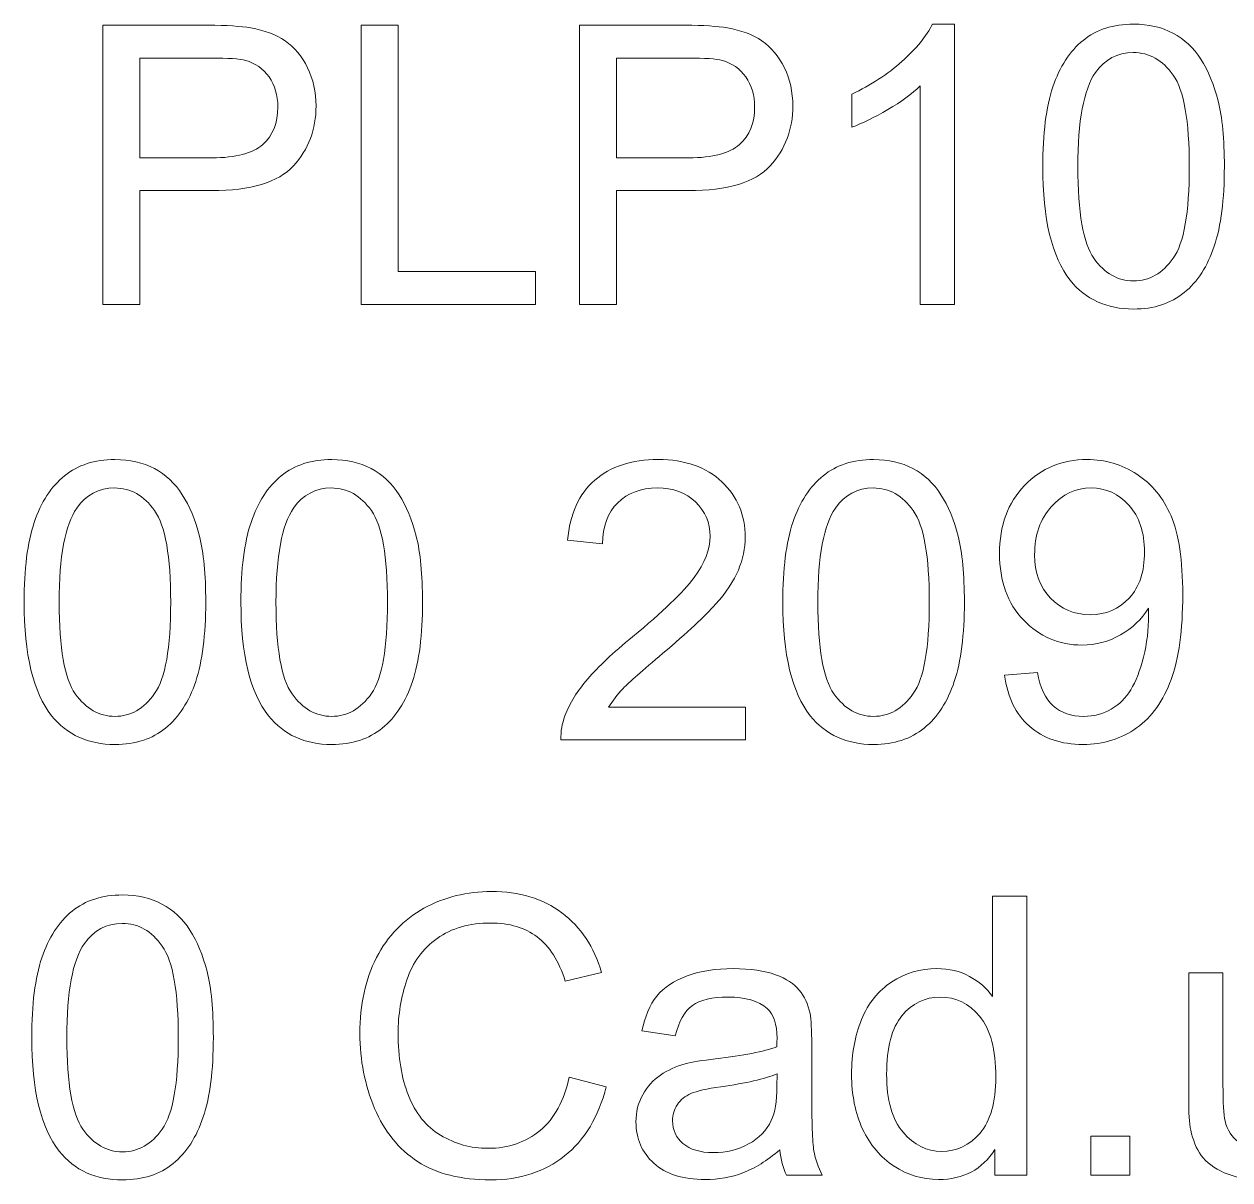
# Model space of a CAD drawing. Header units: millimetres. Extents: x -388 to 390, y -1187 to 1583.
# Drawn here: x 16.4 to 201.4, y 1205 to 1382.3 of the extents above; entities that cross this region are included whole.
import ezdxf

# ---------------------------------------------------------------- set-up
doc = ezdxf.new("R2010")
doc.units = ezdxf.units.MM
doc.header["$MEASUREMENT"] = 0
doc.layers.add('Livello 1', color=7, linetype='Continuous')

msp = doc.modelspace()

# ---------------------------------------------------------------- linework, layer by layer
at = {"layer": 'Livello 1', "color": 2, "lineweight": 9}
for points, knots in [([(28.5056, 1339.314), (28.5056, 1339.314), (28.5056, 1382.1336), (28.5056, 1382.1336), (28.5056, 1382.1336), (28.5056, 1382.1336), (44.6726, 1382.1336), (44.6726, 1382.1336), (44.6726, 1382.1336), (47.5133, 1382.1336), (49.6861, 1381.994), (51.1912, 1381.7249), (51.1912, 1381.7249), (53.2943, 1381.3761), (55.0585, 1380.7083), (56.4839, 1379.7315), (56.4839, 1379.7315), (57.9092, 1378.7447), (59.0554, 1377.3692), (59.9226, 1375.605), (59.9226, 1375.605), (60.7897, 1373.8408), (61.2183, 1371.8972), (61.2183, 1369.7741), (61.2183, 1369.7741), (61.2183, 1366.146), (60.0621, 1363.0661), (57.7397, 1360.5544), (57.7397, 1360.5544), (55.4273, 1358.0326), (51.2311, 1356.7767), (45.171, 1356.7767), (45.171, 1356.7767), (45.171, 1356.7767), (34.187, 1356.7767), (34.187, 1356.7767), (34.187, 1356.7767), (34.187, 1356.7767), (34.187, 1339.314), (34.187, 1339.314), (34.187, 1339.314), (34.187, 1339.314), (28.5056, 1339.314), (28.5056, 1339.314)], [0, 0, 0, 0, 0.08333333, 0.08333333, 0.08333333, 0.08333333, 0.16666667, 0.16666667, 0.16666667, 0.16666667, 0.25, 0.25, 0.25, 0.25, 0.33333333, 0.33333333, 0.33333333, 0.33333333, 0.41666667, 0.41666667, 0.41666667, 0.41666667, 0.5, 0.5, 0.5, 0.5, 0.58333333, 0.58333333, 0.58333333, 0.58333333, 0.66666667, 0.66666667, 0.66666667, 0.66666667, 0.75, 0.75, 0.75, 0.75, 0.83333333, 0.83333333, 0.83333333, 0.83333333, 1, 1, 1, 1]), ([(68.1556, 1339.314), (68.1556, 1339.314), (68.1556, 1382.1336), (68.1556, 1382.1336), (68.1556, 1382.1336), (68.1556, 1382.1336), (73.837, 1382.1336), (73.837, 1382.1336), (73.837, 1382.1336), (73.837, 1382.1336), (73.837, 1344.3375), (73.837, 1344.3375), (73.837, 1344.3375), (73.837, 1344.3375), (94.8879, 1344.3375), (94.8879, 1344.3375), (94.8879, 1344.3375), (94.8879, 1344.3375), (94.8879, 1339.314), (94.8879, 1339.314), (94.8879, 1339.314), (94.8879, 1339.314), (68.1556, 1339.314), (68.1556, 1339.314)], [0, 0, 0, 0, 0.14285714, 0.14285714, 0.14285714, 0.14285714, 0.28571429, 0.28571429, 0.28571429, 0.28571429, 0.42857143, 0.42857143, 0.42857143, 0.42857143, 0.57142857, 0.57142857, 0.57142857, 0.57142857, 0.71428571, 0.71428571, 0.71428571, 0.71428571, 1, 1, 1, 1]), ([(101.6557, 1339.314), (101.6557, 1339.314), (101.6557, 1382.1336), (101.6557, 1382.1336), (101.6557, 1382.1336), (101.6557, 1382.1336), (117.8227, 1382.1336), (117.8227, 1382.1336), (117.8227, 1382.1336), (120.6634, 1382.1336), (122.8362, 1381.994), (124.3413, 1381.7249), (124.3413, 1381.7249), (126.4444, 1381.3761), (128.2086, 1380.7083), (129.634, 1379.7315), (129.634, 1379.7315), (131.0593, 1378.7447), (132.2055, 1377.3692), (133.0727, 1375.605), (133.0727, 1375.605), (133.9398, 1373.8408), (134.3684, 1371.8972), (134.3684, 1369.7741), (134.3684, 1369.7741), (134.3684, 1366.146), (133.2122, 1363.0661), (130.8898, 1360.5544), (130.8898, 1360.5544), (128.5774, 1358.0326), (124.3812, 1356.7767), (118.3211, 1356.7767), (118.3211, 1356.7767), (118.3211, 1356.7767), (107.3371, 1356.7767), (107.3371, 1356.7767), (107.3371, 1356.7767), (107.3371, 1356.7767), (107.3371, 1339.314), (107.3371, 1339.314), (107.3371, 1339.314), (107.3371, 1339.314), (101.6557, 1339.314), (101.6557, 1339.314)], [0, 0, 0, 0, 0.08333333, 0.08333333, 0.08333333, 0.08333333, 0.16666667, 0.16666667, 0.16666667, 0.16666667, 0.25, 0.25, 0.25, 0.25, 0.33333333, 0.33333333, 0.33333333, 0.33333333, 0.41666667, 0.41666667, 0.41666667, 0.41666667, 0.5, 0.5, 0.5, 0.5, 0.58333333, 0.58333333, 0.58333333, 0.58333333, 0.66666667, 0.66666667, 0.66666667, 0.66666667, 0.75, 0.75, 0.75, 0.75, 0.83333333, 0.83333333, 0.83333333, 0.83333333, 1, 1, 1, 1]), ([(159.1871, 1339.314), (159.1871, 1339.314), (153.9243, 1339.314), (153.9243, 1339.314), (153.9243, 1339.314), (153.9243, 1339.314), (153.9243, 1372.8241), (153.9243, 1372.8241), (153.9243, 1372.8241), (152.6585, 1371.6081), (150.9939, 1370.4021), (148.9406, 1369.196), (148.9406, 1369.196), (146.8874, 1367.99), (145.0335, 1367.0829), (143.3988, 1366.4849), (143.3988, 1366.4849), (143.3988, 1366.4849), (143.3988, 1371.5682), (143.3988, 1371.5682), (143.3988, 1371.5682), (146.3392, 1372.9437), (148.9107, 1374.6182), (151.1135, 1376.5918), (151.1135, 1376.5918), (153.3163, 1378.5553), (154.8812, 1380.4591), (155.7982, 1382.313), (155.7982, 1382.313), (155.7982, 1382.313), (159.1871, 1382.313), (159.1871, 1382.313), (159.1871, 1382.313), (159.1871, 1382.313), (159.1871, 1339.314), (159.1871, 1339.314)], [0, 0, 0, 0, 0.1, 0.1, 0.1, 0.1, 0.2, 0.2, 0.2, 0.2, 0.3, 0.3, 0.3, 0.3, 0.4, 0.4, 0.4, 0.4, 0.5, 0.5, 0.5, 0.5, 0.6, 0.6, 0.6, 0.6, 0.7, 0.7, 0.7, 0.7, 0.8, 0.8, 0.8, 0.8, 1, 1, 1, 1]), ([(172.7127, 1360.4447), (172.7127, 1365.4981), (173.231, 1369.5847), (174.2676, 1372.6746), (174.2676, 1372.6746), (175.3141, 1375.7744), (176.8591, 1378.1566), (178.9123, 1379.8212), (178.9123, 1379.8212), (180.9556, 1381.4857), (183.5372, 1382.313), (186.647, 1382.313), (186.647, 1382.313), (188.9395, 1382.313), (190.9529, 1381.8545), (192.6971, 1380.9275), (192.6971, 1380.9275), (194.4314, 1380.0006), (195.8667, 1378.665), (196.9831, 1376.9207), (196.9831, 1376.9207), (198.0994, 1375.1864), (198.9765, 1373.0633), (199.6145, 1370.5615), (199.6145, 1370.5615), (200.2623, 1368.0597), (200.5813, 1364.6808), (200.5813, 1360.4447), (200.5813, 1360.4447), (200.5813, 1355.4212), (200.063, 1351.3545), (199.0363, 1348.2647), (199.0363, 1348.2647), (198.0097, 1345.1648), (196.4648, 1342.7826), (194.4115, 1341.1081), (194.4115, 1341.1081), (192.3682, 1339.4336), (189.7767, 1338.5964), (186.647, 1338.5964), (186.647, 1338.5964), (182.5305, 1338.5964), (179.2911, 1340.0615), (176.9388, 1343.0019), (176.9388, 1343.0019), (174.1181, 1346.5901), (172.7127, 1352.4011), (172.7127, 1360.4447)], [0, 0, 0, 0, 0.07692308, 0.07692308, 0.07692308, 0.07692308, 0.15384615, 0.15384615, 0.15384615, 0.15384615, 0.23076923, 0.23076923, 0.23076923, 0.23076923, 0.30769231, 0.30769231, 0.30769231, 0.30769231, 0.38461538, 0.38461538, 0.38461538, 0.38461538, 0.46153846, 0.46153846, 0.46153846, 0.46153846, 0.53846154, 0.53846154, 0.53846154, 0.53846154, 0.61538462, 0.61538462, 0.61538462, 0.61538462, 0.69230769, 0.69230769, 0.69230769, 0.69230769, 0.76923077, 0.76923077, 0.76923077, 0.76923077, 0.84615385, 0.84615385, 0.84615385, 0.84615385, 1, 1, 1, 1]), ([(34.187, 1361.8003), (34.187, 1361.8003), (45.2507, 1361.8003), (45.2507, 1361.8003), (45.2507, 1361.8003), (48.9187, 1361.8003), (51.5102, 1362.478), (53.0551, 1363.8436), (53.0551, 1363.8436), (54.5901, 1365.2091), (55.3576, 1367.1228), (55.3576, 1369.6047), (55.3576, 1369.6047), (55.3576, 1371.3888), (54.909, 1372.9238), (54.002, 1374.1996), (54.002, 1374.1996), (53.095, 1375.4754), (51.8989, 1376.3226), (50.4237, 1376.7313), (50.4237, 1376.7313), (49.4669, 1376.9805), (47.7027, 1377.1101), (45.1411, 1377.1101), (45.1411, 1377.1101), (45.1411, 1377.1101), (34.187, 1377.1101), (34.187, 1377.1101), (34.187, 1377.1101), (34.187, 1377.1101), (34.187, 1361.8003), (34.187, 1361.8003)], [0, 0, 0, 0, 0.11111111, 0.11111111, 0.11111111, 0.11111111, 0.22222222, 0.22222222, 0.22222222, 0.22222222, 0.33333333, 0.33333333, 0.33333333, 0.33333333, 0.44444444, 0.44444444, 0.44444444, 0.44444444, 0.55555556, 0.55555556, 0.55555556, 0.55555556, 0.66666667, 0.66666667, 0.66666667, 0.66666667, 0.77777778, 0.77777778, 0.77777778, 0.77777778, 1, 1, 1, 1]), ([(107.3371, 1361.8003), (107.3371, 1361.8003), (118.4008, 1361.8003), (118.4008, 1361.8003), (118.4008, 1361.8003), (122.0688, 1361.8003), (124.6603, 1362.478), (126.2052, 1363.8436), (126.2052, 1363.8436), (127.7402, 1365.2091), (128.5077, 1367.1228), (128.5077, 1369.6047), (128.5077, 1369.6047), (128.5077, 1371.3888), (128.0591, 1372.9238), (127.1521, 1374.1996), (127.1521, 1374.1996), (126.2451, 1375.4754), (125.049, 1376.3226), (123.5738, 1376.7313), (123.5738, 1376.7313), (122.617, 1376.9805), (120.8528, 1377.1101), (118.2912, 1377.1101), (118.2912, 1377.1101), (118.2912, 1377.1101), (107.3371, 1377.1101), (107.3371, 1377.1101), (107.3371, 1377.1101), (107.3371, 1377.1101), (107.3371, 1361.8003), (107.3371, 1361.8003)], [0, 0, 0, 0, 0.11111111, 0.11111111, 0.11111111, 0.11111111, 0.22222222, 0.22222222, 0.22222222, 0.22222222, 0.33333333, 0.33333333, 0.33333333, 0.33333333, 0.44444444, 0.44444444, 0.44444444, 0.44444444, 0.55555556, 0.55555556, 0.55555556, 0.55555556, 0.66666667, 0.66666667, 0.66666667, 0.66666667, 0.77777778, 0.77777778, 0.77777778, 0.77777778, 1, 1, 1, 1]), ([(178.095, 1360.4248), (178.095, 1353.3779), (178.9123, 1348.6932), (180.5569, 1346.3808), (180.5569, 1346.3808), (182.2015, 1344.0584), (184.2349, 1342.9022), (186.647, 1342.9022), (186.647, 1342.9022), (189.0591, 1342.9022), (191.0924, 1344.0684), (192.737, 1346.3908), (192.737, 1346.3908), (194.3816, 1348.7231), (195.1989, 1353.3978), (195.1989, 1360.4248), (195.1989, 1360.4248), (195.1989, 1367.4717), (194.3816, 1372.1563), (192.737, 1374.4687), (192.737, 1374.4687), (191.1024, 1376.7911), (189.0491, 1377.9473), (186.5872, 1377.9473), (186.5872, 1377.9473), (184.1751, 1377.9473), (182.2414, 1376.9207), (180.7962, 1374.8774), (180.7962, 1374.8774), (178.9921, 1372.2759), (178.095, 1367.4517), (178.095, 1360.4248)], [0, 0, 0, 0, 0.11111111, 0.11111111, 0.11111111, 0.11111111, 0.22222222, 0.22222222, 0.22222222, 0.22222222, 0.33333333, 0.33333333, 0.33333333, 0.33333333, 0.44444444, 0.44444444, 0.44444444, 0.44444444, 0.55555556, 0.55555556, 0.55555556, 0.55555556, 0.66666667, 0.66666667, 0.66666667, 0.66666667, 0.77777778, 0.77777778, 0.77777778, 0.77777778, 1, 1, 1, 1]), ([(16.4253, 1293.6337), (16.4253, 1298.6871), (16.9436, 1302.7737), (17.9802, 1305.8636), (17.9802, 1305.8636), (19.0267, 1308.9634), (20.5717, 1311.3456), (22.6249, 1313.0102), (22.6249, 1313.0102), (24.6682, 1314.6747), (27.2498, 1315.502), (30.3596, 1315.502), (30.3596, 1315.502), (32.6521, 1315.502), (34.6655, 1315.0435), (36.4097, 1314.1165), (36.4097, 1314.1165), (38.144, 1313.1896), (39.5793, 1311.854), (40.6957, 1310.1097), (40.6957, 1310.1097), (41.812, 1308.3754), (42.6891, 1306.2523), (43.3271, 1303.7505), (43.3271, 1303.7505), (43.9749, 1301.2487), (44.2939, 1297.8698), (44.2939, 1293.6337), (44.2939, 1293.6337), (44.2939, 1288.6102), (43.7756, 1284.5435), (42.7489, 1281.4537), (42.7489, 1281.4537), (41.7223, 1278.3538), (40.1774, 1275.9716), (38.1241, 1274.2971), (38.1241, 1274.2971), (36.0808, 1272.6226), (33.4893, 1271.7854), (30.3596, 1271.7854), (30.3596, 1271.7854), (26.2431, 1271.7854), (23.0037, 1273.2505), (20.6514, 1276.1909), (20.6514, 1276.1909), (17.8307, 1279.7791), (16.4253, 1285.5901), (16.4253, 1293.6337)], [0, 0, 0, 0, 0.07692308, 0.07692308, 0.07692308, 0.07692308, 0.15384615, 0.15384615, 0.15384615, 0.15384615, 0.23076923, 0.23076923, 0.23076923, 0.23076923, 0.30769231, 0.30769231, 0.30769231, 0.30769231, 0.38461538, 0.38461538, 0.38461538, 0.38461538, 0.46153846, 0.46153846, 0.46153846, 0.46153846, 0.53846154, 0.53846154, 0.53846154, 0.53846154, 0.61538462, 0.61538462, 0.61538462, 0.61538462, 0.69230769, 0.69230769, 0.69230769, 0.69230769, 0.76923077, 0.76923077, 0.76923077, 0.76923077, 0.84615385, 0.84615385, 0.84615385, 0.84615385, 1, 1, 1, 1]), ([(49.6862, 1293.6337), (49.6862, 1298.6871), (50.2045, 1302.7737), (51.2411, 1305.8636), (51.2411, 1305.8636), (52.2876, 1308.9634), (53.8326, 1311.3456), (55.8858, 1313.0102), (55.8858, 1313.0102), (57.9291, 1314.6747), (60.5107, 1315.502), (63.6205, 1315.502), (63.6205, 1315.502), (65.913, 1315.502), (67.9264, 1315.0435), (69.6706, 1314.1165), (69.6706, 1314.1165), (71.4049, 1313.1896), (72.8402, 1311.854), (73.9566, 1310.1097), (73.9566, 1310.1097), (75.0729, 1308.3754), (75.95, 1306.2523), (76.588, 1303.7505), (76.588, 1303.7505), (77.2358, 1301.2487), (77.5548, 1297.8698), (77.5548, 1293.6337), (77.5548, 1293.6337), (77.5548, 1288.6102), (77.0365, 1284.5435), (76.0098, 1281.4537), (76.0098, 1281.4537), (74.9832, 1278.3538), (73.4383, 1275.9716), (71.385, 1274.2971), (71.385, 1274.2971), (69.3417, 1272.6226), (66.7502, 1271.7854), (63.6205, 1271.7854), (63.6205, 1271.7854), (59.504, 1271.7854), (56.2646, 1273.2505), (53.9123, 1276.1909), (53.9123, 1276.1909), (51.0916, 1279.7791), (49.6862, 1285.5901), (49.6862, 1293.6337)], [0, 0, 0, 0, 0.07692308, 0.07692308, 0.07692308, 0.07692308, 0.15384615, 0.15384615, 0.15384615, 0.15384615, 0.23076923, 0.23076923, 0.23076923, 0.23076923, 0.30769231, 0.30769231, 0.30769231, 0.30769231, 0.38461538, 0.38461538, 0.38461538, 0.38461538, 0.46153846, 0.46153846, 0.46153846, 0.46153846, 0.53846154, 0.53846154, 0.53846154, 0.53846154, 0.61538462, 0.61538462, 0.61538462, 0.61538462, 0.69230769, 0.69230769, 0.69230769, 0.69230769, 0.76923077, 0.76923077, 0.76923077, 0.76923077, 0.84615385, 0.84615385, 0.84615385, 0.84615385, 1, 1, 1, 1]), ([(127.1322, 1277.5265), (127.1322, 1277.5265), (127.1322, 1272.503), (127.1322, 1272.503), (127.1322, 1272.503), (127.1322, 1272.503), (98.7851, 1272.503), (98.7851, 1272.503), (98.7851, 1272.503), (98.7452, 1273.7688), (98.9546, 1274.9849), (99.4031, 1276.161), (99.4031, 1276.161), (100.1307, 1278.0847), (101.2969, 1279.9885), (102.9016, 1281.8523), (102.9016, 1281.8523), (104.5064, 1283.7162), (106.7988, 1285.8692), (109.7791, 1288.3112), (109.7791, 1288.3112), (114.4139, 1292.1286), (117.5635, 1295.1487), (119.2081, 1297.3814), (119.2081, 1297.3814), (120.8627, 1299.6141), (121.69, 1301.7272), (121.69, 1303.7206), (121.69, 1303.7206), (121.69, 1305.8038), (120.9425, 1307.5581), (119.4474, 1308.9933), (119.4474, 1308.9933), (117.9523, 1310.4187), (115.9987, 1311.1363), (113.5965, 1311.1363), (113.5965, 1311.1363), (111.0549, 1311.1363), (109.0215, 1310.3788), (107.4965, 1308.8638), (107.4965, 1308.8638), (105.9715, 1307.3587), (105.2041, 1305.2656), (105.1841, 1302.5844), (105.1841, 1302.5844), (105.1841, 1302.5844), (99.8018, 1303.1226), (99.8018, 1303.1226), (99.8018, 1303.1226), (100.1706, 1307.1494), (101.566, 1310.2193), (103.9781, 1312.3324), (103.9781, 1312.3324), (106.4001, 1314.4455), (109.6395, 1315.502), (113.7162, 1315.502), (113.7162, 1315.502), (117.8227, 1315.502), (121.082, 1314.3657), (123.4742, 1312.0832), (123.4742, 1312.0832), (125.8763, 1309.8007), (127.0724, 1306.97), (127.0724, 1303.601), (127.0724, 1303.601), (127.0724, 1301.8866), (126.7235, 1300.2022), (126.0158, 1298.5476), (126.0158, 1298.5476), (125.3181, 1296.8831), (124.1519, 1295.1388), (122.5273, 1293.3048), (122.5273, 1293.3048), (120.8926, 1291.4808), (118.1915, 1288.959), (114.4238, 1285.7695), (114.4238, 1285.7695), (111.2642, 1283.1182), (109.2309, 1281.3241), (108.3338, 1280.3772), (108.3338, 1280.3772), (107.4367, 1279.4303), (106.6992, 1278.4834), (106.1111, 1277.5265), (106.1111, 1277.5265), (106.1111, 1277.5265), (127.1322, 1277.5265), (127.1322, 1277.5265)], [0, 0, 0, 0, 0.04347826, 0.04347826, 0.04347826, 0.04347826, 0.08695652, 0.08695652, 0.08695652, 0.08695652, 0.13043478, 0.13043478, 0.13043478, 0.13043478, 0.17391304, 0.17391304, 0.17391304, 0.17391304, 0.2173913, 0.2173913, 0.2173913, 0.2173913, 0.26086957, 0.26086957, 0.26086957, 0.26086957, 0.30434783, 0.30434783, 0.30434783, 0.30434783, 0.34782609, 0.34782609, 0.34782609, 0.34782609, 0.39130435, 0.39130435, 0.39130435, 0.39130435, 0.43478261, 0.43478261, 0.43478261, 0.43478261, 0.47826087, 0.47826087, 0.47826087, 0.47826087, 0.52173913, 0.52173913, 0.52173913, 0.52173913, 0.56521739, 0.56521739, 0.56521739, 0.56521739, 0.60869565, 0.60869565, 0.60869565, 0.60869565, 0.65217391, 0.65217391, 0.65217391, 0.65217391, 0.69565217, 0.69565217, 0.69565217, 0.69565217, 0.73913043, 0.73913043, 0.73913043, 0.73913043, 0.7826087, 0.7826087, 0.7826087, 0.7826087, 0.82608696, 0.82608696, 0.82608696, 0.82608696, 0.86956522, 0.86956522, 0.86956522, 0.86956522, 0.91304348, 0.91304348, 0.91304348, 0.91304348, 1, 1, 1, 1]), ([(132.8235, 1293.6337), (132.8235, 1298.6871), (133.3418, 1302.7737), (134.3784, 1305.8636), (134.3784, 1305.8636), (135.4249, 1308.9634), (136.9699, 1311.3456), (139.0231, 1313.0102), (139.0231, 1313.0102), (141.0664, 1314.6747), (143.648, 1315.502), (146.7578, 1315.502), (146.7578, 1315.502), (149.0503, 1315.502), (151.0637, 1315.0435), (152.8079, 1314.1165), (152.8079, 1314.1165), (154.5422, 1313.1896), (155.9775, 1311.854), (157.0939, 1310.1097), (157.0939, 1310.1097), (158.2102, 1308.3754), (159.0873, 1306.2523), (159.7253, 1303.7505), (159.7253, 1303.7505), (160.3731, 1301.2487), (160.6921, 1297.8698), (160.6921, 1293.6337), (160.6921, 1293.6337), (160.6921, 1288.6102), (160.1738, 1284.5435), (159.1471, 1281.4537), (159.1471, 1281.4537), (158.1205, 1278.3538), (156.5756, 1275.9716), (154.5223, 1274.2971), (154.5223, 1274.2971), (152.479, 1272.6226), (149.8875, 1271.7854), (146.7578, 1271.7854), (146.7578, 1271.7854), (142.6413, 1271.7854), (139.4019, 1273.2505), (137.0496, 1276.1909), (137.0496, 1276.1909), (134.2289, 1279.7791), (132.8235, 1285.5901), (132.8235, 1293.6337)], [0, 0, 0, 0, 0.07692308, 0.07692308, 0.07692308, 0.07692308, 0.15384615, 0.15384615, 0.15384615, 0.15384615, 0.23076923, 0.23076923, 0.23076923, 0.23076923, 0.30769231, 0.30769231, 0.30769231, 0.30769231, 0.38461538, 0.38461538, 0.38461538, 0.38461538, 0.46153846, 0.46153846, 0.46153846, 0.46153846, 0.53846154, 0.53846154, 0.53846154, 0.53846154, 0.61538462, 0.61538462, 0.61538462, 0.61538462, 0.69230769, 0.69230769, 0.69230769, 0.69230769, 0.76923077, 0.76923077, 0.76923077, 0.76923077, 0.84615385, 0.84615385, 0.84615385, 0.84615385, 1, 1, 1, 1]), ([(166.8618, 1282.4304), (166.8618, 1282.4304), (171.8853, 1282.8491), (171.8853, 1282.8491), (171.8853, 1282.8491), (172.3139, 1280.4769), (173.1313, 1278.7625), (174.3373, 1277.696), (174.3373, 1277.696), (175.5433, 1276.6295), (177.0883, 1276.0912), (178.9821, 1276.0912), (178.9821, 1276.0912), (180.5968, 1276.0912), (182.0121, 1276.46), (183.2381, 1277.2076), (183.2381, 1277.2076), (184.4641, 1277.9452), (185.4608, 1278.9319), (186.2283, 1280.1778), (186.2283, 1280.1778), (186.9958, 1281.4138), (187.6437, 1283.0883), (188.1719, 1285.1914), (188.1719, 1285.1914), (188.7002, 1287.2945), (188.9594, 1289.4375), (188.9594, 1291.6203), (188.9594, 1291.6203), (188.9594, 1291.8496), (188.9494, 1292.2084), (188.9295, 1292.6768), (188.9295, 1292.6768), (187.8829, 1291.0023), (186.4476, 1289.6368), (184.6335, 1288.6002), (184.6335, 1288.6002), (182.8195, 1287.5536), (180.846, 1287.0353), (178.7329, 1287.0353), (178.7329, 1287.0353), (175.1945, 1287.0353), (172.2043, 1288.3211), (169.7523, 1290.8927), (169.7523, 1290.8927), (167.3103, 1293.4543), (166.0844, 1296.8432), (166.0844, 1301.0494), (166.0844, 1301.0494), (166.0844, 1305.3951), (167.3602, 1308.8837), (169.9218, 1311.535), (169.9218, 1311.535), (172.4734, 1314.1764), (175.6729, 1315.502), (179.5303, 1315.502), (179.5303, 1315.502), (182.3012, 1315.502), (184.8429, 1314.7545), (187.1553, 1313.2494), (187.1553, 1313.2494), (189.4577, 1311.7543), (191.202, 1309.6213), (192.3981, 1306.8404), (192.3981, 1306.8404), (193.5942, 1304.0695), (194.1922, 1300.0527), (194.1922, 1294.7999), (194.1922, 1294.7999), (194.1922, 1289.3278), (193.6041, 1284.9721), (192.418, 1281.7327), (192.418, 1281.7327), (191.2319, 1278.4834), (189.4577, 1276.0215), (187.1154, 1274.327), (187.1154, 1274.327), (184.7731, 1272.6326), (182.0321, 1271.7854), (178.8824, 1271.7854), (178.8824, 1271.7854), (175.5334, 1271.7854), (172.8023, 1272.7123), (170.6793, 1274.5762), (170.6793, 1274.5762), (168.5662, 1276.4401), (167.2904, 1279.0615), (166.8618, 1282.4304)], [0, 0, 0, 0, 0.04347826, 0.04347826, 0.04347826, 0.04347826, 0.08695652, 0.08695652, 0.08695652, 0.08695652, 0.13043478, 0.13043478, 0.13043478, 0.13043478, 0.17391304, 0.17391304, 0.17391304, 0.17391304, 0.2173913, 0.2173913, 0.2173913, 0.2173913, 0.26086957, 0.26086957, 0.26086957, 0.26086957, 0.30434783, 0.30434783, 0.30434783, 0.30434783, 0.34782609, 0.34782609, 0.34782609, 0.34782609, 0.39130435, 0.39130435, 0.39130435, 0.39130435, 0.43478261, 0.43478261, 0.43478261, 0.43478261, 0.47826087, 0.47826087, 0.47826087, 0.47826087, 0.52173913, 0.52173913, 0.52173913, 0.52173913, 0.56521739, 0.56521739, 0.56521739, 0.56521739, 0.60869565, 0.60869565, 0.60869565, 0.60869565, 0.65217391, 0.65217391, 0.65217391, 0.65217391, 0.69565217, 0.69565217, 0.69565217, 0.69565217, 0.73913043, 0.73913043, 0.73913043, 0.73913043, 0.7826087, 0.7826087, 0.7826087, 0.7826087, 0.82608696, 0.82608696, 0.82608696, 0.82608696, 0.86956522, 0.86956522, 0.86956522, 0.86956522, 0.91304348, 0.91304348, 0.91304348, 0.91304348, 1, 1, 1, 1]), ([(21.8076, 1293.6138), (21.8076, 1286.5669), (22.6249, 1281.8822), (24.2695, 1279.5698), (24.2695, 1279.5698), (25.9141, 1277.2474), (27.9475, 1276.0912), (30.3596, 1276.0912), (30.3596, 1276.0912), (32.7717, 1276.0912), (34.805, 1277.2574), (36.4496, 1279.5798), (36.4496, 1279.5798), (38.0942, 1281.9121), (38.9115, 1286.5868), (38.9115, 1293.6138), (38.9115, 1293.6138), (38.9115, 1300.6607), (38.0942, 1305.3453), (36.4496, 1307.6577), (36.4496, 1307.6577), (34.815, 1309.9801), (32.7617, 1311.1363), (30.2998, 1311.1363), (30.2998, 1311.1363), (27.8877, 1311.1363), (25.954, 1310.1097), (24.5088, 1308.0664), (24.5088, 1308.0664), (22.7047, 1305.4649), (21.8076, 1300.6407), (21.8076, 1293.6138)], [0, 0, 0, 0, 0.11111111, 0.11111111, 0.11111111, 0.11111111, 0.22222222, 0.22222222, 0.22222222, 0.22222222, 0.33333333, 0.33333333, 0.33333333, 0.33333333, 0.44444444, 0.44444444, 0.44444444, 0.44444444, 0.55555556, 0.55555556, 0.55555556, 0.55555556, 0.66666667, 0.66666667, 0.66666667, 0.66666667, 0.77777778, 0.77777778, 0.77777778, 0.77777778, 1, 1, 1, 1]), ([(55.0685, 1293.6138), (55.0685, 1286.5669), (55.8858, 1281.8822), (57.5304, 1279.5698), (57.5304, 1279.5698), (59.175, 1277.2474), (61.2084, 1276.0912), (63.6205, 1276.0912), (63.6205, 1276.0912), (66.0326, 1276.0912), (68.0659, 1277.2574), (69.7105, 1279.5798), (69.7105, 1279.5798), (71.3551, 1281.9121), (72.1724, 1286.5868), (72.1724, 1293.6138), (72.1724, 1293.6138), (72.1724, 1300.6607), (71.3551, 1305.3453), (69.7105, 1307.6577), (69.7105, 1307.6577), (68.0759, 1309.9801), (66.0226, 1311.1363), (63.5607, 1311.1363), (63.5607, 1311.1363), (61.1486, 1311.1363), (59.2149, 1310.1097), (57.7697, 1308.0664), (57.7697, 1308.0664), (55.9656, 1305.4649), (55.0685, 1300.6407), (55.0685, 1293.6138)], [0, 0, 0, 0, 0.11111111, 0.11111111, 0.11111111, 0.11111111, 0.22222222, 0.22222222, 0.22222222, 0.22222222, 0.33333333, 0.33333333, 0.33333333, 0.33333333, 0.44444444, 0.44444444, 0.44444444, 0.44444444, 0.55555556, 0.55555556, 0.55555556, 0.55555556, 0.66666667, 0.66666667, 0.66666667, 0.66666667, 0.77777778, 0.77777778, 0.77777778, 0.77777778, 1, 1, 1, 1]), ([(138.2058, 1293.6138), (138.2058, 1286.5669), (139.0231, 1281.8822), (140.6677, 1279.5698), (140.6677, 1279.5698), (142.3123, 1277.2474), (144.3457, 1276.0912), (146.7578, 1276.0912), (146.7578, 1276.0912), (149.1699, 1276.0912), (151.2032, 1277.2574), (152.8478, 1279.5798), (152.8478, 1279.5798), (154.4924, 1281.9121), (155.3097, 1286.5868), (155.3097, 1293.6138), (155.3097, 1293.6138), (155.3097, 1300.6607), (154.4924, 1305.3453), (152.8478, 1307.6577), (152.8478, 1307.6577), (151.2132, 1309.9801), (149.1599, 1311.1363), (146.698, 1311.1363), (146.698, 1311.1363), (144.2859, 1311.1363), (142.3522, 1310.1097), (140.907, 1308.0664), (140.907, 1308.0664), (139.1029, 1305.4649), (138.2058, 1300.6407), (138.2058, 1293.6138)], [0, 0, 0, 0, 0.11111111, 0.11111111, 0.11111111, 0.11111111, 0.22222222, 0.22222222, 0.22222222, 0.22222222, 0.33333333, 0.33333333, 0.33333333, 0.33333333, 0.44444444, 0.44444444, 0.44444444, 0.44444444, 0.55555556, 0.55555556, 0.55555556, 0.55555556, 0.66666667, 0.66666667, 0.66666667, 0.66666667, 0.77777778, 0.77777778, 0.77777778, 0.77777778, 1, 1, 1, 1]), ([(188.3314, 1301.3185), (188.3314, 1304.3286), (187.534, 1306.7208), (185.9393, 1308.485), (185.9393, 1308.485), (184.3545, 1310.2492), (182.4208, 1311.1363), (180.1482, 1311.1363), (180.1482, 1311.1363), (177.796, 1311.1363), (175.7626, 1310.1894), (174.0482, 1308.2857), (174.0482, 1308.2857), (172.3239, 1306.3819), (171.4667, 1303.91), (171.4667, 1300.8799), (171.4667, 1300.8799), (171.4667, 1298.1589), (172.284, 1295.9461), (173.9087, 1294.2517), (173.9087, 1294.2517), (175.5433, 1292.5473), (177.5767, 1291.7001), (179.9987, 1291.7001), (179.9987, 1291.7001), (182.4308, 1291.7001), (184.4242, 1292.5473), (185.9891, 1294.2517), (185.9891, 1294.2517), (187.554, 1295.9461), (188.3314, 1298.3084), (188.3314, 1301.3185)], [0, 0, 0, 0, 0.11111111, 0.11111111, 0.11111111, 0.11111111, 0.22222222, 0.22222222, 0.22222222, 0.22222222, 0.33333333, 0.33333333, 0.33333333, 0.33333333, 0.44444444, 0.44444444, 0.44444444, 0.44444444, 0.55555556, 0.55555556, 0.55555556, 0.55555556, 0.66666667, 0.66666667, 0.66666667, 0.66666667, 0.77777778, 0.77777778, 0.77777778, 0.77777778, 1, 1, 1, 1]), ([(100.0609, 1220.7127), (100.0609, 1220.7127), (105.7423, 1219.2775), (105.7423, 1219.2775), (105.7423, 1219.2775), (104.5561, 1214.6227), (102.4231, 1211.0843), (99.3432, 1208.6423), (99.3432, 1208.6423), (96.2633, 1206.2003), (92.4957, 1204.9744), (88.0403, 1204.9744), (88.0403, 1204.9744), (83.4354, 1204.9744), (79.6877, 1205.9113), (76.7972, 1207.7951), (76.7972, 1207.7951), (73.9067, 1209.669), (71.7138, 1212.39), (70.2088, 1215.9484), (70.2088, 1215.9484), (68.7037, 1219.5167), (67.9462, 1223.3342), (67.9462, 1227.4207), (67.9462, 1227.4207), (67.9462, 1231.8761), (68.7934, 1235.7634), (70.4978, 1239.0825), (70.4978, 1239.0825), (72.2022, 1242.4016), (74.6243, 1244.9234), (77.764, 1246.6477), (77.764, 1246.6477), (80.9037, 1248.372), (84.3624, 1249.2292), (88.13, 1249.2292), (88.13, 1249.2292), (92.416, 1249.2292), (96.0142, 1248.1428), (98.9246, 1245.96), (98.9246, 1245.96), (101.845, 1243.7771), (103.8784, 1240.7172), (105.0246, 1236.7701), (105.0246, 1236.7701), (105.0246, 1236.7701), (99.4628, 1235.4544), (99.4628, 1235.4544), (99.4628, 1235.4544), (98.4761, 1238.5642), (97.0308, 1240.8368), (95.147, 1242.2521), (95.147, 1242.2521), (93.2632, 1243.6774), (90.891, 1244.3851), (88.0303, 1244.3851), (88.0303, 1244.3851), (84.7511, 1244.3851), (82.0001, 1243.5977), (79.7973, 1242.0229), (79.7973, 1242.0229), (77.5946, 1240.448), (76.0397, 1238.325), (75.1526, 1235.6737), (75.1526, 1235.6737), (74.2555, 1233.0124), (73.807, 1230.2714), (73.807, 1227.4507), (73.807, 1227.4507), (73.807, 1223.8126), (74.3352, 1220.633), (75.3918, 1217.9219), (75.3918, 1217.9219), (76.4483, 1215.2008), (78.0929, 1213.1775), (80.3256, 1211.8319), (80.3256, 1211.8319), (82.5583, 1210.4863), (84.9704, 1209.8185), (87.5718, 1209.8185), (87.5718, 1209.8185), (90.7414, 1209.8185), (93.4127, 1210.7355), (95.6055, 1212.5595), (95.6055, 1212.5595), (97.7983, 1214.3935), (99.2834, 1217.1046), (100.0609, 1220.7127)], [0, 0, 0, 0, 0.04347826, 0.04347826, 0.04347826, 0.04347826, 0.08695652, 0.08695652, 0.08695652, 0.08695652, 0.13043478, 0.13043478, 0.13043478, 0.13043478, 0.17391304, 0.17391304, 0.17391304, 0.17391304, 0.2173913, 0.2173913, 0.2173913, 0.2173913, 0.26086957, 0.26086957, 0.26086957, 0.26086957, 0.30434783, 0.30434783, 0.30434783, 0.30434783, 0.34782609, 0.34782609, 0.34782609, 0.34782609, 0.39130435, 0.39130435, 0.39130435, 0.39130435, 0.43478261, 0.43478261, 0.43478261, 0.43478261, 0.47826087, 0.47826087, 0.47826087, 0.47826087, 0.52173913, 0.52173913, 0.52173913, 0.52173913, 0.56521739, 0.56521739, 0.56521739, 0.56521739, 0.60869565, 0.60869565, 0.60869565, 0.60869565, 0.65217391, 0.65217391, 0.65217391, 0.65217391, 0.69565217, 0.69565217, 0.69565217, 0.69565217, 0.73913043, 0.73913043, 0.73913043, 0.73913043, 0.7826087, 0.7826087, 0.7826087, 0.7826087, 0.82608696, 0.82608696, 0.82608696, 0.82608696, 0.86956522, 0.86956522, 0.86956522, 0.86956522, 0.91304348, 0.91304348, 0.91304348, 0.91304348, 1, 1, 1, 1]), ([(17.5914, 1226.8227), (17.5914, 1231.8761), (18.1097, 1235.9627), (19.1463, 1239.0526), (19.1463, 1239.0526), (20.1928, 1242.1524), (21.7378, 1244.5346), (23.791, 1246.1992), (23.791, 1246.1992), (25.8343, 1247.8637), (28.4159, 1248.691), (31.5257, 1248.691), (31.5257, 1248.691), (33.8182, 1248.691), (35.8316, 1248.2325), (37.5758, 1247.3055), (37.5758, 1247.3055), (39.3101, 1246.3786), (40.7454, 1245.043), (41.8618, 1243.2987), (41.8618, 1243.2987), (42.9781, 1241.5644), (43.8552, 1239.4413), (44.4932, 1236.9395), (44.4932, 1236.9395), (45.141, 1234.4377), (45.46, 1231.0588), (45.46, 1226.8227), (45.46, 1226.8227), (45.46, 1221.7992), (44.9417, 1217.7325), (43.915, 1214.6427), (43.915, 1214.6427), (42.8884, 1211.5428), (41.3435, 1209.1606), (39.2902, 1207.4861), (39.2902, 1207.4861), (37.2469, 1205.8116), (34.6554, 1204.9744), (31.5257, 1204.9744), (31.5257, 1204.9744), (27.4092, 1204.9744), (24.1698, 1206.4395), (21.8175, 1209.3799), (21.8175, 1209.3799), (18.9968, 1212.9681), (17.5914, 1218.7791), (17.5914, 1226.8227)], [0, 0, 0, 0, 0.07692308, 0.07692308, 0.07692308, 0.07692308, 0.15384615, 0.15384615, 0.15384615, 0.15384615, 0.23076923, 0.23076923, 0.23076923, 0.23076923, 0.30769231, 0.30769231, 0.30769231, 0.30769231, 0.38461538, 0.38461538, 0.38461538, 0.38461538, 0.46153846, 0.46153846, 0.46153846, 0.46153846, 0.53846154, 0.53846154, 0.53846154, 0.53846154, 0.61538462, 0.61538462, 0.61538462, 0.61538462, 0.69230769, 0.69230769, 0.69230769, 0.69230769, 0.76923077, 0.76923077, 0.76923077, 0.76923077, 0.84615385, 0.84615385, 0.84615385, 0.84615385, 1, 1, 1, 1]), ([(165.3867, 1205.692), (165.3867, 1205.692), (165.3867, 1209.6291), (165.3867, 1209.6291), (165.3867, 1209.6291), (163.4231, 1206.5691), (160.5326, 1205.0342), (156.7151, 1205.0342), (156.7151, 1205.0342), (154.2432, 1205.0342), (151.9707, 1205.7119), (149.9074, 1207.0775), (149.9074, 1207.0775), (147.8342, 1208.433), (146.2295, 1210.3368), (145.0832, 1212.7688), (145.0832, 1212.7688), (143.947, 1215.2108), (143.3788, 1218.0116), (143.3788, 1221.1812), (143.3788, 1221.1812), (143.3788, 1224.2711), (143.8971, 1227.0719), (144.9238, 1229.5936), (144.9238, 1229.5936), (145.9604, 1232.1054), (147.5053, 1234.039), (149.5685, 1235.3747), (149.5685, 1235.3747), (151.6218, 1236.7203), (153.9342, 1237.3881), (156.4759, 1237.3881), (156.4759, 1237.3881), (158.3497, 1237.3881), (160.0143, 1236.9894), (161.4695, 1236.202), (161.4695, 1236.202), (162.9247, 1235.4145), (164.1108, 1234.3779), (165.0278, 1233.1121), (165.0278, 1233.1121), (165.0278, 1233.1121), (165.0278, 1248.5116), (165.0278, 1248.5116), (165.0278, 1248.5116), (165.0278, 1248.5116), (170.2906, 1248.5116), (170.2906, 1248.5116), (170.2906, 1248.5116), (170.2906, 1248.5116), (170.2906, 1205.692), (170.2906, 1205.692), (170.2906, 1205.692), (170.2906, 1205.692), (165.3867, 1205.692), (165.3867, 1205.692)], [0, 0, 0, 0, 0.06666667, 0.06666667, 0.06666667, 0.06666667, 0.13333333, 0.13333333, 0.13333333, 0.13333333, 0.2, 0.2, 0.2, 0.2, 0.26666667, 0.26666667, 0.26666667, 0.26666667, 0.33333333, 0.33333333, 0.33333333, 0.33333333, 0.4, 0.4, 0.4, 0.4, 0.46666667, 0.46666667, 0.46666667, 0.46666667, 0.53333333, 0.53333333, 0.53333333, 0.53333333, 0.6, 0.6, 0.6, 0.6, 0.66666667, 0.66666667, 0.66666667, 0.66666667, 0.73333333, 0.73333333, 0.73333333, 0.73333333, 0.8, 0.8, 0.8, 0.8, 0.86666667, 0.86666667, 0.86666667, 0.86666667, 1, 1, 1, 1]), ([(22.9737, 1226.8028), (22.9737, 1219.7559), (23.791, 1215.0712), (25.4356, 1212.7588), (25.4356, 1212.7588), (27.0802, 1210.4364), (29.1136, 1209.2802), (31.5257, 1209.2802), (31.5257, 1209.2802), (33.9378, 1209.2802), (35.9711, 1210.4464), (37.6157, 1212.7688), (37.6157, 1212.7688), (39.2603, 1215.1011), (40.0776, 1219.7758), (40.0776, 1226.8028), (40.0776, 1226.8028), (40.0776, 1233.8497), (39.2603, 1238.5343), (37.6157, 1240.8467), (37.6157, 1240.8467), (35.9811, 1243.1691), (33.9278, 1244.3253), (31.4659, 1244.3253), (31.4659, 1244.3253), (29.0538, 1244.3253), (27.1201, 1243.2987), (25.6749, 1241.2554), (25.6749, 1241.2554), (23.8708, 1238.6539), (22.9737, 1233.8297), (22.9737, 1226.8028)], [0, 0, 0, 0, 0.11111111, 0.11111111, 0.11111111, 0.11111111, 0.22222222, 0.22222222, 0.22222222, 0.22222222, 0.33333333, 0.33333333, 0.33333333, 0.33333333, 0.44444444, 0.44444444, 0.44444444, 0.44444444, 0.55555556, 0.55555556, 0.55555556, 0.55555556, 0.66666667, 0.66666667, 0.66666667, 0.66666667, 0.77777778, 0.77777778, 0.77777778, 0.77777778, 1, 1, 1, 1]), ([(132.365, 1209.5793), (130.4114, 1207.9147), (128.5276, 1206.7485), (126.7235, 1206.0608), (126.7235, 1206.0608), (124.9194, 1205.373), (122.9857, 1205.0342), (120.9125, 1205.0342), (120.9125, 1205.0342), (117.5037, 1205.0342), (114.8823, 1205.8614), (113.0483, 1207.526), (113.0483, 1207.526), (111.2143, 1209.1806), (110.2973, 1211.3036), (110.2973, 1213.8851), (110.2973, 1213.8851), (110.2973, 1215.4002), (110.6462, 1216.7856), (111.3339, 1218.0415), (111.3339, 1218.0415), (112.0317, 1219.2974), (112.9387, 1220.2941), (114.055, 1221.0516), (114.055, 1221.0516), (115.1813, 1221.8092), (116.4372, 1222.3873), (117.8426, 1222.776), (117.8426, 1222.776), (118.8792, 1223.0451), (120.4441, 1223.3042), (122.5272, 1223.5634), (122.5272, 1223.5634), (126.7733, 1224.0618), (129.913, 1224.6698), (131.9164, 1225.3675), (131.9164, 1225.3675), (131.9364, 1226.0851), (131.9464, 1226.5436), (131.9464, 1226.733), (131.9464, 1226.733), (131.9464, 1228.866), (131.448, 1230.3711), (130.4513, 1231.2482), (130.4513, 1231.2482), (129.1057, 1232.4343), (127.1022, 1233.0224), (124.4509, 1233.0224), (124.4509, 1233.0224), (121.9691, 1233.0224), (120.1351, 1232.5838), (118.9589, 1231.7167), (118.9589, 1231.7167), (117.7728, 1230.8495), (116.9057, 1229.3145), (116.3375, 1227.1018), (116.3375, 1227.1018), (116.3375, 1227.1018), (111.1944, 1227.8194), (111.1944, 1227.8194), (111.1944, 1227.8194), (111.6629, 1230.0222), (112.4303, 1231.8064), (113.5068, 1233.1619), (113.5068, 1233.1619), (114.5833, 1234.5175), (116.1382, 1235.5541), (118.1715, 1236.2917), (118.1715, 1236.2917), (120.1949, 1237.0193), (122.5571, 1237.3881), (125.2284, 1237.3881), (125.2284, 1237.3881), (127.8797, 1237.3881), (130.0426, 1237.0791), (131.7071, 1236.4511), (131.7071, 1236.4511), (133.3617, 1235.8232), (134.5877, 1235.0457), (135.3651, 1234.0989), (135.3651, 1234.0989), (136.1426, 1233.152), (136.6908, 1231.9559), (137.0097, 1230.5106), (137.0097, 1230.5106), (137.1792, 1229.6136), (137.2689, 1227.9989), (137.2689, 1225.6765), (137.2689, 1225.6765), (137.2689, 1225.6765), (137.2689, 1218.6993), (137.2689, 1218.6993), (137.2689, 1218.6993), (137.2689, 1213.8253), (137.3785, 1210.7454), (137.5978, 1209.4397), (137.5978, 1209.4397), (137.8071, 1208.134), (138.2457, 1206.8881), (138.8836, 1205.692), (138.8836, 1205.692), (138.8836, 1205.692), (133.3816, 1205.692), (133.3816, 1205.692), (133.3816, 1205.692), (132.8534, 1206.7984), (132.5145, 1208.0941), (132.365, 1209.5793)], [0, 0, 0, 0, 0.03571429, 0.03571429, 0.03571429, 0.03571429, 0.07142857, 0.07142857, 0.07142857, 0.07142857, 0.10714286, 0.10714286, 0.10714286, 0.10714286, 0.14285714, 0.14285714, 0.14285714, 0.14285714, 0.17857143, 0.17857143, 0.17857143, 0.17857143, 0.21428571, 0.21428571, 0.21428571, 0.21428571, 0.25, 0.25, 0.25, 0.25, 0.28571429, 0.28571429, 0.28571429, 0.28571429, 0.32142857, 0.32142857, 0.32142857, 0.32142857, 0.35714286, 0.35714286, 0.35714286, 0.35714286, 0.39285714, 0.39285714, 0.39285714, 0.39285714, 0.42857143, 0.42857143, 0.42857143, 0.42857143, 0.46428571, 0.46428571, 0.46428571, 0.46428571, 0.5, 0.5, 0.5, 0.5, 0.53571429, 0.53571429, 0.53571429, 0.53571429, 0.57142857, 0.57142857, 0.57142857, 0.57142857, 0.60714286, 0.60714286, 0.60714286, 0.60714286, 0.64285714, 0.64285714, 0.64285714, 0.64285714, 0.67857143, 0.67857143, 0.67857143, 0.67857143, 0.71428571, 0.71428571, 0.71428571, 0.71428571, 0.75, 0.75, 0.75, 0.75, 0.78571429, 0.78571429, 0.78571429, 0.78571429, 0.82142857, 0.82142857, 0.82142857, 0.82142857, 0.85714286, 0.85714286, 0.85714286, 0.85714286, 0.89285714, 0.89285714, 0.89285714, 0.89285714, 0.92857143, 0.92857143, 0.92857143, 0.92857143, 1, 1, 1, 1]), ([(215.5023, 1205.692), (215.5023, 1205.692), (215.5023, 1210.3069), (215.5023, 1210.3069), (215.5023, 1210.3069), (213.0902, 1206.7884), (209.8209, 1205.0342), (205.6845, 1205.0342), (205.6845, 1205.0342), (203.8605, 1205.0342), (202.156, 1205.383), (200.5712, 1206.0807), (200.5712, 1206.0807), (198.9864, 1206.7884), (197.8103, 1207.6655), (197.0428, 1208.7221), (197.0428, 1208.7221), (196.2753, 1209.7886), (195.7371, 1211.0843), (195.4281, 1212.6193), (195.4281, 1212.6193), (195.2188, 1213.6559), (195.1091, 1215.2905), (195.1091, 1217.5232), (195.1091, 1217.5232), (195.1091, 1217.5232), (195.1091, 1236.7302), (195.1091, 1236.7302), (195.1091, 1236.7302), (195.1091, 1236.7302), (200.3719, 1236.7302), (200.3719, 1236.7302), (200.3719, 1236.7302), (200.3719, 1236.7302), (200.3719, 1219.5565), (200.3719, 1219.5565), (200.3719, 1219.5565), (200.3719, 1216.8155), (200.4815, 1214.9616), (200.6908, 1214.0147), (200.6908, 1214.0147), (201.0198, 1212.6293), (201.7175, 1211.5528), (202.794, 1210.7654), (202.794, 1210.7654), (203.8605, 1209.9779), (205.1761, 1209.5793), (206.751, 1209.5793), (206.751, 1209.5793), (208.3258, 1209.5793), (209.801, 1209.9779), (211.1765, 1210.7853), (211.1765, 1210.7853), (212.552, 1211.5927), (213.5288, 1212.699), (214.1069, 1214.0845), (214.1069, 1214.0845), (214.675, 1215.4699), (214.964, 1217.4933), (214.964, 1220.1346), (214.964, 1220.1346), (214.964, 1220.1346), (214.964, 1236.7302), (214.964, 1236.7302), (214.964, 1236.7302), (214.964, 1236.7302), (220.2268, 1236.7302), (220.2268, 1236.7302), (220.2268, 1236.7302), (220.2268, 1236.7302), (220.2268, 1205.692), (220.2268, 1205.692), (220.2268, 1205.692), (220.2268, 1205.692), (215.5023, 1205.692), (215.5023, 1205.692)], [0, 0, 0, 0, 0.05, 0.05, 0.05, 0.05, 0.1, 0.1, 0.1, 0.1, 0.15, 0.15, 0.15, 0.15, 0.2, 0.2, 0.2, 0.2, 0.25, 0.25, 0.25, 0.25, 0.3, 0.3, 0.3, 0.3, 0.35, 0.35, 0.35, 0.35, 0.4, 0.4, 0.4, 0.4, 0.45, 0.45, 0.45, 0.45, 0.5, 0.5, 0.5, 0.5, 0.55, 0.55, 0.55, 0.55, 0.6, 0.6, 0.6, 0.6, 0.65, 0.65, 0.65, 0.65, 0.7, 0.7, 0.7, 0.7, 0.75, 0.75, 0.75, 0.75, 0.8, 0.8, 0.8, 0.8, 0.85, 0.85, 0.85, 0.85, 0.9, 0.9, 0.9, 0.9, 1, 1, 1, 1]), ([(148.7612, 1221.1712), (148.7612, 1217.2043), (149.5984, 1214.244), (151.2829, 1212.2804), (151.2829, 1212.2804), (152.9574, 1210.3168), (154.9409, 1209.34), (157.2234, 1209.34), (157.2234, 1209.34), (159.5259, 1209.34), (161.4795, 1210.277), (163.0942, 1212.1508), (163.0942, 1212.1508), (164.6989, 1214.0247), (165.5063, 1216.8853), (165.5063, 1220.7327), (165.5063, 1220.7327), (165.5063, 1224.9588), (164.689, 1228.0686), (163.0443, 1230.0521), (163.0443, 1230.0521), (161.4097, 1232.0356), (159.3863, 1233.0224), (156.9842, 1233.0224), (156.9842, 1233.0224), (154.6419, 1233.0224), (152.6883, 1232.0755), (151.1135, 1230.1717), (151.1135, 1230.1717), (149.5486, 1228.268), (148.7612, 1225.2678), (148.7612, 1221.1712)], [0, 0, 0, 0, 0.11111111, 0.11111111, 0.11111111, 0.11111111, 0.22222222, 0.22222222, 0.22222222, 0.22222222, 0.33333333, 0.33333333, 0.33333333, 0.33333333, 0.44444444, 0.44444444, 0.44444444, 0.44444444, 0.55555556, 0.55555556, 0.55555556, 0.55555556, 0.66666667, 0.66666667, 0.66666667, 0.66666667, 0.77777778, 0.77777778, 0.77777778, 0.77777778, 1, 1, 1, 1]), ([(131.9464, 1221.241), (130.0326, 1220.4636), (127.162, 1219.8057), (123.3346, 1219.2675), (123.3346, 1219.2675), (121.1617, 1218.9585), (119.6267, 1218.6096), (118.7297, 1218.2209), (118.7297, 1218.2209), (117.8326, 1217.8322), (117.1449, 1217.2641), (116.6565, 1216.5265), (116.6565, 1216.5265), (116.1681, 1215.7789), (115.9189, 1214.9516), (115.9189, 1214.0346), (115.9189, 1214.0346), (115.9189, 1212.6492), (116.4472, 1211.483), (117.5137, 1210.5561), (117.5137, 1210.5561), (118.5802, 1209.6291), (120.1351, 1209.1606), (122.1784, 1209.1606), (122.1784, 1209.1606), (124.2017, 1209.1606), (126.0058, 1209.5992), (127.5906, 1210.4863), (127.5906, 1210.4863), (129.1655, 1211.3634), (130.3316, 1212.5694), (131.0692, 1214.0944), (131.0692, 1214.0944), (131.6374, 1215.2806), (131.9164, 1217.0248), (131.9164, 1219.3273), (131.9164, 1219.3273), (131.9164, 1219.3273), (131.9464, 1221.241), (131.9464, 1221.241)], [0, 0, 0, 0, 0.09090909, 0.09090909, 0.09090909, 0.09090909, 0.18181818, 0.18181818, 0.18181818, 0.18181818, 0.27272727, 0.27272727, 0.27272727, 0.27272727, 0.36363636, 0.36363636, 0.36363636, 0.36363636, 0.45454545, 0.45454545, 0.45454545, 0.45454545, 0.54545455, 0.54545455, 0.54545455, 0.54545455, 0.63636364, 0.63636364, 0.63636364, 0.63636364, 0.72727273, 0.72727273, 0.72727273, 0.72727273, 0.81818182, 0.81818182, 0.81818182, 0.81818182, 1, 1, 1, 1]), ([(180.1084, 1205.692), (180.1084, 1205.692), (180.1084, 1211.6724), (180.1084, 1211.6724), (180.1084, 1211.6724), (180.1084, 1211.6724), (186.0887, 1211.6724), (186.0887, 1211.6724), (186.0887, 1211.6724), (186.0887, 1211.6724), (186.0887, 1205.692), (186.0887, 1205.692), (186.0887, 1205.692), (186.0887, 1205.692), (180.1084, 1205.692), (180.1084, 1205.692)], [0, 0, 0, 0, 0.2, 0.2, 0.2, 0.2, 0.4, 0.4, 0.4, 0.4, 0.6, 0.6, 0.6, 0.6, 1, 1, 1, 1])]:
    msp.add_open_spline(points, degree=3, knots=knots, dxfattribs=at)

doc.saveas('drawing.dxf')
